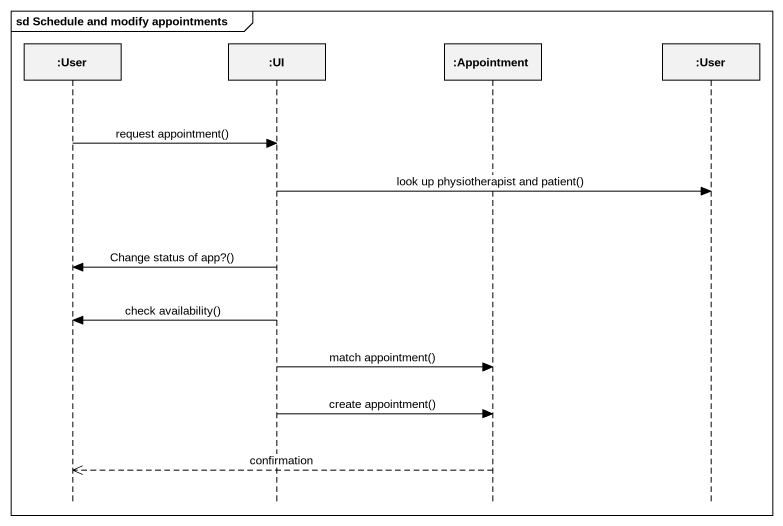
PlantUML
@startuml
mainframe sd Schedule and modify appointments
hide footbox
participant ":User" as User
participant ":UI" as UI
participant ":Appointment" as Appointment
participant ":User" as User_2

User -> UI : request appointment()
UI -> User_2 : look up physiotherapist and patient()
UI -> User : Change status of app?()
UI -> User : check availability()
UI -> Appointment : match appointment()
UI -> Appointment : create appointment()
Appointment -->> User : confirmation
@enduml
